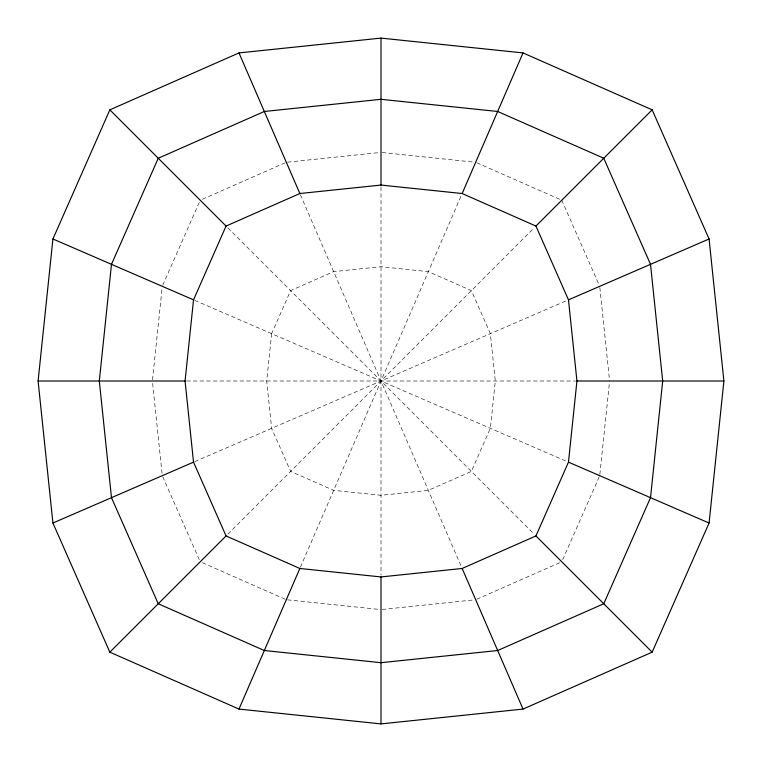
<?xml version="1.0" encoding="UTF-8"?>
<svg xmlns="http://www.w3.org/2000/svg" width="762" height="762" viewBox="0 0 762 762"><rect width="100%" height="100%" fill="white"/><g stroke="black" fill="none" stroke-linecap="round" stroke-linejoin="round"><path stroke-width="0.57" stroke-dasharray="3.81 2.86" d="M152.524 379.819L162.154 287.503M599.846 474.497L609.352 383.372M300.38 567.233L461.62 194.767M162.754 285.245L199.273 202.378M562.727 559.622L599.246 476.755M227.848 534.152L534.152 227.848M202.378 199.273L285.245 162.754M476.755 599.246L559.622 562.727M194.767 461.62L567.233 300.38M287.503 162.154L378.628 152.648M382.181 609.476L474.497 599.846M186.576 381L575.424 381M382.181 152.524L474.497 162.154M287.503 599.846L378.628 609.352M194.767 300.38L567.233 461.62M476.755 162.754L559.622 199.273M202.378 562.727L285.245 599.246M227.848 227.848L534.152 534.152M561.775 200.225L599.246 285.245M162.754 476.755L199.273 559.622M300.38 194.767L461.62 567.233M599.846 287.503L609.6 381M152.648 383.372L162.154 474.497M381 186.928L381 575.072M271.643 333.661L266.7 381L271.643 428.339L290.617 471.383L333.661 490.357L381 495.3L428.339 490.357L471.383 471.383L490.357 428.339L495.3 381L490.357 333.661L471.383 290.617L428.339 271.643L381 266.7L333.661 271.643L290.617 290.617L271.643 333.661"/><path stroke-width="1.14" d="M38.1 381L52.921 238.982L109.842 109.842L238.982 52.921L381 38.1L523.018 52.921L652.158 109.842L709.079 238.982L723.9 381L709.079 523.018L652.158 652.158L523.018 709.079L381 723.9L238.982 709.079L109.842 652.158L52.921 523.018L38.1 381L185.061 381L193.529 299.847L226.057 226.057L299.847 193.529L381 185.061L462.153 193.529L535.943 226.057L568.471 299.847L576.939 381L568.471 462.153L535.943 535.943L462.153 568.471L381 576.939L299.847 568.471L226.057 535.943L193.529 462.153L185.061 381M238.982 709.079L299.847 568.471M462.153 193.529L523.018 52.921M109.842 652.158L226.057 535.943M535.943 226.057L652.158 109.842M52.921 523.018L193.529 462.153M568.471 299.847L709.079 238.982M576.939 381L723.9 381M52.921 238.982L193.529 299.847M568.471 462.153L709.079 523.018M109.842 109.842L226.057 226.057M535.943 535.943L652.158 652.158M238.982 52.921L299.847 193.529M462.153 568.471L523.018 709.079M381 38.1L381 185.061M381 576.939L381 723.9M111.481 264.328L99.308 381L111.481 497.672L158.239 603.761L264.328 650.519L381 662.692L497.672 650.519L603.761 603.761L650.519 497.672L662.692 381L650.519 264.328L603.761 158.239L497.672 111.481L381 99.308L264.328 111.481L158.239 158.239L111.481 264.328"/></g></svg>
